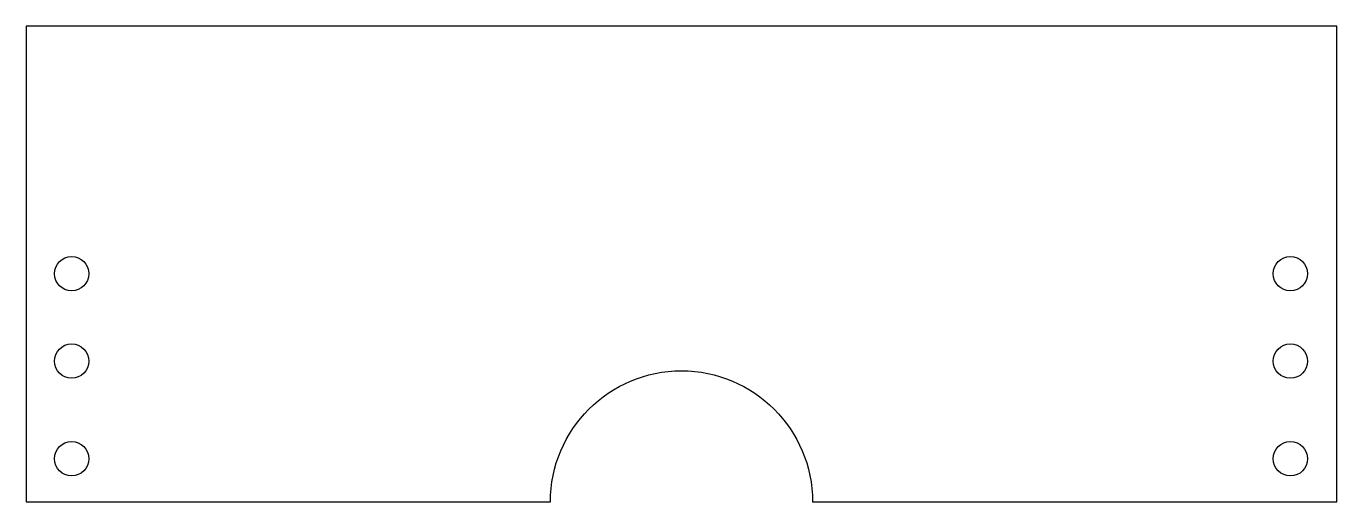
# Model space of a CAD drawing. Header units: millimetres. Extents: x -21 to 99, y 181 to 224.
import ezdxf

# ---------------------------------------------------------------- set-up
doc = ezdxf.new("R2010")
doc.units = ezdxf.units.MM
doc.layers.get('0').update_dxf_attribs({"linetype": 'CONTINUOUS'})

msp = doc.modelspace()

# ---------------------------------------------------------------- linework, layer by layer
msp.add_lwpolyline([(-20.61, 180.76), (27.38, 180.76, -0.999292), (51.39, 180.76), (99.39, 180.76), (99.39, 224.3), (-20.61, 224.3)], format="xyb", close=True)
for centre in [(-16.46, 201.64), (95.14, 201.64), (-16.46, 193.64), (95.14, 193.64), (-16.46, 184.7), (95.14, 184.7)]:
    msp.add_circle(centre, 1.57)

doc.saveas('drawing.dxf')
